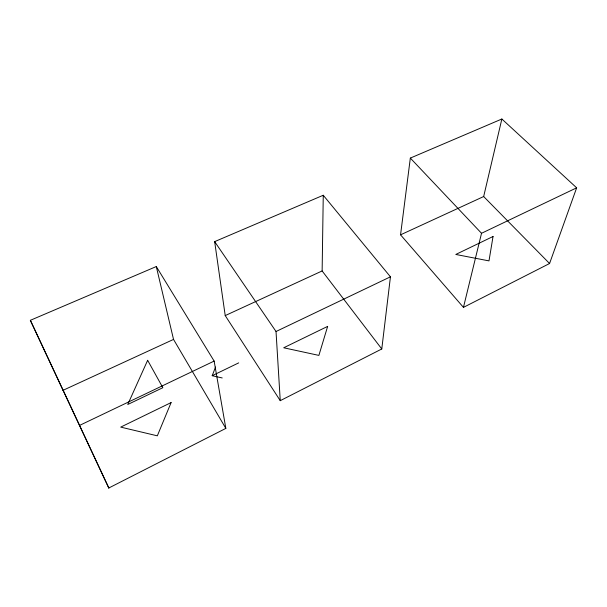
<?xml version="1.0" encoding="UTF-8"?>
<svg xmlns="http://www.w3.org/2000/svg" width="607" height="607" viewBox="0 0 607 607"><rect width="100%" height="100%" fill="white"/><g stroke="black" fill="none" stroke-linecap="round" stroke-linejoin="round"><path stroke-width="0.91" d="M381.78 348.972L322.135 270.95L323.258 195.257L214.658 241.624L225.22 315.594L280.252 400.673L381.78 348.972L390.445 276.815L323.258 195.257M400.552 234.826L410.332 158.086L501.86 119.01L576.65 187.821L549.57 263.514L463.452 307.377L400.552 234.826L483.665 196.539L501.86 119.01M463.452 307.377L481.526 233.285L576.65 187.821M222.215 377.956L212.192 375.703L215.553 367.03M108.812 487.99L225.842 428.39L214.142 361.082L156.295 266.549L30.35 320.314L108.812 487.99L30.35 320.314M212.192 375.703L238.695 362.88M79.707 425.34L214.142 361.082M280.252 400.673L276.026 331.505L390.445 276.815M62.946 390.354L173.534 339.412L156.295 266.549M225.22 315.594L322.135 270.95M483.665 196.539L549.57 263.514M410.332 158.086L481.526 233.285M214.658 241.624L276.026 331.505M173.534 339.412L225.842 428.39M493.043 236.495L488.992 260.889L455.796 254.454L493.043 236.495M327.643 326.384L318.887 355.399L283.704 347.773L327.643 326.384M171.106 402.578L157.327 435.826L120.694 427.116L171.106 402.578M147.645 360.308L127.743 404.505L162.843 387.698L147.645 360.308"/></g></svg>
